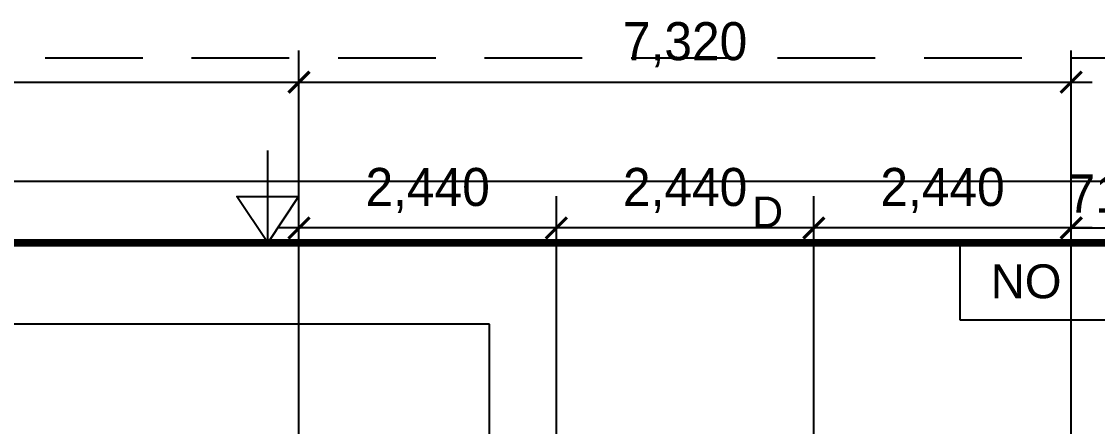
# Model space of a CAD drawing. Header units: millimetres. Extents: x -9372 to 300256, y -58520 to 166772.
# Drawn here: x 19569 to 29767, y -18705 to -14872 of the extents above; entities that cross this region are included whole.
import ezdxf
from ezdxf.enums import TextEntityAlignment as Align

# ---------------------------------------------------------------- set-up
doc = ezdxf.new("R2010")
doc.units = ezdxf.units.MM
doc.linetypes.add('HIDDEN', pattern=[9.524999999999999, 6.35, -3.175])
doc.linetypes.add('HIDDEN2', pattern=[0.1875, 0.125, -0.0625])
for name, color, linetype in [('2-몰탈', 9, 'Continuous'), ('Layout01', 3, 'Continuous'), ('원본-1층 평면도$0$200-EquipID-2d', 7, 'Continuous')]:
    doc.layers.add(name, color=color, linetype=linetype)
doc.layers.add('Outline01', color=5, linetype='HIDDEN', plot=False)
doc.styles.add('AW01', font='GulimChe.ttf')
doc.styles.add('LAY-OUT', font='HYWULM.TTF')
doc.styles.get("Standard").update_dxf_attribs({"font": 'ARIAL.TTF'})
doc.dimstyles.new('SCALE 200', dxfattribs={"dimscale": 200, "dimtxt": 1.8, "dimasz": 1, "dimexe": 1.5, "dimexo": 2, "dimgap": 0.7, "dimtad": 1, "dimdec": 0, "dimzin": 0, "dimlunit": 6, "dimtxsty": 'LAY-OUT', "dimblk": 'ARCHTICK', "dimcen": 0, "dimdle": 1, "dimclrd": 8, "dimclre": 8, "dimclrt": 6, "dimadec": 0, "dimazin": 0, "dimtfac": 1, "dimtdec": 0, "dimtix": 1, "dimtmove": 2, "dimatfit": 0, "dimldrblk": 'ARCHTICK', "dimfxl": 1.5, "dimtolj": 1, "dimtzin": 0, "dimarcsym": 0})

# ---------------------------------------------------------------- blocks, each defined once
blk = doc.blocks.new('TEMPLATE_AW_A3_04')
at = {"layer": 'Layout01'}
for p, q in [((214.4999999999998, 284.9999999999998), (214.4999999999998, 290.9999999999998)), ((15.50000000000001, 288.9999999999999), (413.4999999999998, 288.9999999999999)), ((259.4999999999998, 284.9999999999999), (259.4999999999998, 279.9999999999999)), ((259.4999999999998, 279.9999999999999), (409.4999999999998, 279.9999999999999))]:
    blk.add_line(p, q, dxfattribs=at)
blk.add_lwpolyline([(216.4999999999999, 287.9999999999999), (214.4999999999999, 284.9999999999999), (212.4999999999999, 287.9999999999999)], close=True, dxfattribs=at)
at = {"layer": 'Layout01', "const_width": 0.5}
blk.add_lwpolyline([(19.5, 284.9999999999999), (409.4999999999998, 284.9999999999999), (409.4999999999998, 12), (19.5, 12)], close=True, dxfattribs=at)
at = {"layer": 'Outline01'}
blk.add_lwpolyline([(0, 296.9999999999999), (419.9999999999999, 296.9999999999999), (419.9999999999999, 0), (0, 0)], close=True, dxfattribs=at)
at = {"layer": 'Layout01'}
blk.add_text('D', height=2, dxfattribs=at).set_placement((246.9999999999998, 286.9999999999999), align=Align.MIDDLE_CENTER)
blk.add_text('NO', height=2.2, dxfattribs=at).set_placement((261.4999999999998, 282.4999999999999), align=Align.MIDDLE_LEFT)
at = {"layer": 'Layout01', "color": 2, "style": 'AW01', "width": 0.8}
for tag, p in [('DWG_DATE', (303.4999999999998, 37)), ('CHECKED_DATE', (303.4999999999998, 28)), ('APPROVED_DATE', (303.4999999999998, 19))]:
    blk.add_attdef(tag, text='', height=1.8, dxfattribs=at).set_placement(p, align=Align.MIDDLE_RIGHT)
at = {"layer": 'Layout01', "color": 2, "style": 'AW01'}
for tag, height, p in [('PROJECT1', 2.5, (381.9999999999998, 36)), ('PROJECT2', 2.5, (381.9999999999998, 33)), ('TITLE1', 2.5, (381.9999999999998, 27)), ('TITLE2', 2.5, (381.9999999999998, 24)), ('SCALE', 2.2, (349.4999999999998, 24)), ('REV', 2.2, (349.4999999999998, 15)), ('SHEET', 2.2, (404.4999999999998, 15))]:
    blk.add_attdef(tag, text='', height=height, dxfattribs=at).set_placement(p, align=Align.MIDDLE_CENTER)
for tag, height, p in [('DRAWN_NAME', 2.2, (276.4999999999998, 33)), ('CHECKED_NAME', 2.2, (276.4999999999998, 24)), ('CUSTOMER', 2.2, (306.4999999999998, 24)), ('APPROVED_NAME', 2.2, (276.4999999999998, 15)), ('DRAWING_NO', 2.5, (359.4999999999998, 15))]:
    blk.add_attdef(tag, text='', height=height, dxfattribs=at).set_placement(p, align=Align.MIDDLE_LEFT)
blk = doc.blocks.new('바닥')
at = {"layer": '2-몰탈', "color": 8, "linetype": 'HIDDEN2', "ltscale": 3}
blk.add_lwpolyline([(244424.2175108072, -8708.130778577102), (244424.2175108072, -1708.130778577101), (232424.2175108072, -1708.130778577101), (232424.2175108072, -8708.130778577102)], close=True, dxfattribs=at)
blk = doc.blocks.new('_ARCHTICK')
at = {"color": 0, "linetype": 'ByBlock', "const_width": 0.15}
blk.add_lwpolyline([(-0.5, -0.5), (0.5, 0.5)], dxfattribs=at)
blk = doc.blocks.new('*D36')
at = {"layer": 'Defpoints', "color": 0, "ltscale": 0.5}
for p in [(110734.2166320279, 38982.60497564489), (100974.2166320279, 36693.39482803822), (110734.2166320279, 32621.87628235731)]:
    blk.add_point(p, dxfattribs=at)
at = {"layer": '원본-1층 평면도$0$200-EquipID-2d', "color": 8, "lineweight": -2, "ltscale": 0.5}
for p, q in [((100974.2166320279, 37093.39482803822), (100974.2166320279, 39282.60497564489)), ((110734.2166320279, 33021.87628235731), (110734.2166320279, 39282.60497564489)), ((100774.2166320279, 38982.60497564489), (110934.2166320279, 38982.60497564489))]:
    blk.add_line(p, q, dxfattribs=at)
at = {"layer": '원본-1층 평면도$0$200-EquipID-2d', "color": 8, "lineweight": -2, "ltscale": 0.5, "xscale": 200, "yscale": 200, "zscale": 200, "rotation": 180}
blk.add_blockref('_ARCHTICK', (100974.2166320279, 38982.60497564489), dxfattribs=at)
at = {"layer": '원본-1층 평면도$0$200-EquipID-2d', "color": 8, "lineweight": -2, "ltscale": 0.5, "xscale": 200, "yscale": 200, "zscale": 200}
blk.add_blockref('_ARCHTICK', (110734.2166320279, 38982.60497564489), dxfattribs=at)
at = {"layer": '원본-1층 평면도$0$200-EquipID-2d', "color": 6, "ltscale": 0.5, "insert": (105854.2166320279, 39337.59831785528), "char_height": 360, "attachment_point": 5, "style": 'LAY-OUT'}
blk.add_mtext('\\A1;9,760', dxfattribs=at)
blk = doc.blocks.new('*D38')
at = {"layer": 'Defpoints', "color": 0, "ltscale": 0.5}
for p in [(118054.2166320279, 38982.60497564489), (118054.2166320279, 33009.28095360046), (110734.2166320279, 32621.87628235731)]:
    blk.add_point(p, dxfattribs=at)
at = {"layer": '원본-1층 평면도$0$200-EquipID-2d', "color": 8, "lineweight": -2, "ltscale": 0.5}
for p, q in [((110734.2166320279, 33021.87628235731), (110734.2166320279, 39282.60497564489)), ((118054.2166320279, 33409.28095360046), (118054.2166320279, 39282.60497564489)), ((110534.2166320279, 38982.60497564489), (118254.2166320279, 38982.60497564489))]:
    blk.add_line(p, q, dxfattribs=at)
at = {"layer": '원본-1층 평면도$0$200-EquipID-2d', "color": 8, "lineweight": -2, "ltscale": 0.5, "xscale": 200, "yscale": 200, "zscale": 200, "rotation": 180}
blk.add_blockref('_ARCHTICK', (110734.2166320279, 38982.60497564489), dxfattribs=at)
at = {"layer": '원본-1층 평면도$0$200-EquipID-2d', "color": 8, "lineweight": -2, "ltscale": 0.5, "xscale": 200, "yscale": 200, "zscale": 200}
blk.add_blockref('_ARCHTICK', (118054.2166320279, 38982.60497564489), dxfattribs=at)
at = {"layer": '원본-1층 평면도$0$200-EquipID-2d', "color": 6, "ltscale": 0.5, "insert": (114394.2166320279, 39337.35863742918), "char_height": 360, "attachment_point": 5, "style": 'LAY-OUT'}
blk.add_mtext('\\A1;7,320', dxfattribs=at)
blk = doc.blocks.new('*D39')
at = {"layer": 'Defpoints', "color": 0, "ltscale": 0.5}
for p in [(110734.2166320279, 37602.60497564489), (113174.2166320279, 32751.01117277161), (110734.2166320279, 32621.87628235731)]:
    blk.add_point(p, dxfattribs=at)
at = {"layer": '원본-1층 평면도$0$200-EquipID-2d', "color": 8, "lineweight": -2, "ltscale": 0.5}
for p, q in [((110734.2166320279, 33021.87628235731), (110734.2166320279, 37902.60497564489)), ((113174.2166320279, 33151.01117277161), (113174.2166320279, 37902.60497564489)), ((113374.2166320279, 37602.60497564489), (110534.2166320279, 37602.60497564489))]:
    blk.add_line(p, q, dxfattribs=at)
at = {"layer": '원본-1층 평면도$0$200-EquipID-2d', "color": 8, "lineweight": -2, "ltscale": 0.5, "xscale": 200, "yscale": 200, "zscale": 200, "rotation": 180}
blk.add_blockref('_ARCHTICK', (110734.2166320279, 37602.60497564489), dxfattribs=at)
at = {"layer": '원본-1층 평면도$0$200-EquipID-2d', "color": 8, "lineweight": -2, "ltscale": 0.5, "xscale": 200, "yscale": 200, "zscale": 200}
blk.add_blockref('_ARCHTICK', (113174.2166320279, 37602.60497564489), dxfattribs=at)
at = {"layer": '원본-1층 평면도$0$200-EquipID-2d', "color": 6, "ltscale": 0.5, "insert": (111954.2166320279, 37957.35863742918), "char_height": 360, "attachment_point": 5, "style": 'LAY-OUT'}
blk.add_mtext('\\A1;2,440', dxfattribs=at)
blk = doc.blocks.new('*D40')
at = {"layer": 'Defpoints', "color": 0, "ltscale": 0.5}
for p in [(113174.2166320279, 37602.60497564488), (113174.2166320279, 33151.01117277161), (115614.2166320279, 32768.68519772675)]:
    blk.add_point(p, dxfattribs=at)
at = {"layer": '원본-1층 평면도$0$200-EquipID-2d', "color": 8, "lineweight": -2, "ltscale": 0.5}
for p, q in [((113174.2166320279, 33551.01117277161), (113174.2166320279, 37902.60497564488)), ((115614.2166320279, 33168.68519772675), (115614.2166320279, 37902.60497564488)), ((115814.2166320279, 37602.60497564488), (112974.2166320279, 37602.60497564488))]:
    blk.add_line(p, q, dxfattribs=at)
at = {"layer": '원본-1층 평면도$0$200-EquipID-2d', "color": 8, "lineweight": -2, "ltscale": 0.5, "xscale": 200, "yscale": 200, "zscale": 200, "rotation": 180}
blk.add_blockref('_ARCHTICK', (113174.2166320279, 37602.60497564488), dxfattribs=at)
at = {"layer": '원본-1층 평면도$0$200-EquipID-2d', "color": 8, "lineweight": -2, "ltscale": 0.5, "xscale": 200, "yscale": 200, "zscale": 200}
blk.add_blockref('_ARCHTICK', (115614.2166320279, 37602.60497564488), dxfattribs=at)
at = {"layer": '원본-1층 평면도$0$200-EquipID-2d', "color": 6, "ltscale": 0.5, "insert": (114394.2166320279, 37957.35863742916), "char_height": 360, "attachment_point": 5, "style": 'LAY-OUT'}
blk.add_mtext('\\A1;2,440', dxfattribs=at)
blk = doc.blocks.new('*D41')
at = {"layer": 'Defpoints', "color": 0, "ltscale": 0.5}
for p in [(115614.2166320279, 37602.60497564489), (118054.2166320279, 33009.28095360046), (115614.2166320279, 32880.14606318604)]:
    blk.add_point(p, dxfattribs=at)
at = {"layer": '원본-1층 평면도$0$200-EquipID-2d', "color": 8, "lineweight": -2, "ltscale": 0.5}
for p, q in [((115614.2166320279, 33280.14606318604), (115614.2166320279, 37902.60497564489)), ((118054.2166320279, 33409.28095360046), (118054.2166320279, 37902.60497564489)), ((118254.2166320279, 37602.60497564489), (115414.2166320279, 37602.60497564489))]:
    blk.add_line(p, q, dxfattribs=at)
at = {"layer": '원본-1층 평면도$0$200-EquipID-2d', "color": 8, "lineweight": -2, "ltscale": 0.5, "xscale": 200, "yscale": 200, "zscale": 200, "rotation": 180}
blk.add_blockref('_ARCHTICK', (115614.2166320279, 37602.60497564489), dxfattribs=at)
at = {"layer": '원본-1층 평면도$0$200-EquipID-2d', "color": 8, "lineweight": -2, "ltscale": 0.5, "xscale": 200, "yscale": 200, "zscale": 200}
blk.add_blockref('_ARCHTICK', (118054.2166320279, 37602.60497564489), dxfattribs=at)
at = {"layer": '원본-1층 평면도$0$200-EquipID-2d', "color": 6, "ltscale": 0.5, "insert": (116834.2166320279, 37957.35863742918), "char_height": 360, "attachment_point": 5, "style": 'LAY-OUT'}
blk.add_mtext('\\A1;2,440', dxfattribs=at)
blk = doc.blocks.new('*D42')
at = {"layer": 'Defpoints', "color": 0, "ltscale": 0.5}
for p in [(118770.08227107, 37602.60497564489), (118770.08227107, 33047.16752362058), (118054.2166320279, 33009.28095360046)]:
    blk.add_point(p, dxfattribs=at)
at = {"layer": '원본-1층 평면도$0$200-EquipID-2d', "color": 8, "lineweight": -2, "ltscale": 0.5}
for p, q in [((118054.2166320279, 33409.28095360046), (118054.2166320279, 37902.60497564489)), ((118770.08227107, 33447.16752362058), (118770.08227107, 37902.60497564489)), ((118054.2166320279, 37602.60497564489), (117854.2166320279, 37602.60497564489)), ((118054.2166320279, 37602.60497564489), (118770.08227107, 37602.60497564489)), ((118770.08227107, 37602.60497564489), (118970.08227107, 37602.60497564489))]:
    blk.add_line(p, q, dxfattribs=at)
at = {"layer": '원본-1층 평면도$0$200-EquipID-2d', "color": 8, "lineweight": -2, "ltscale": 0.5, "xscale": 200, "yscale": 200, "zscale": 200}
blk.add_blockref('_ARCHTICK', (118054.2166320279, 37602.60497564489), dxfattribs=at)
at = {"layer": '원본-1층 평면도$0$200-EquipID-2d', "color": 8, "lineweight": -2, "ltscale": 0.5, "xscale": 200, "yscale": 200, "zscale": 200, "rotation": 180}
blk.add_blockref('_ARCHTICK', (118770.08227107, 37602.60497564489), dxfattribs=at)
at = {"layer": '원본-1층 평면도$0$200-EquipID-2d', "color": 6, "ltscale": 0.5, "insert": (118412.1494515489, 37926.43986246247), "char_height": 360, "attachment_point": 5, "style": 'LAY-OUT'}
blk.add_mtext('\\A1;716', dxfattribs=at)
blk = doc.blocks.new('마루바닥')
at = {"layer": '원본-1층 평면도$0$200-EquipID-2d', "color": 8, "ltscale": 0.5}
for base, p1, p2, picture, middle in [((110734.2166320279, 38982.60497564489), (100974.2166320279, 36693.39482803822), (110734.2166320279, 32621.87628235731), '*D36', (105854.2166320279, 39337.59831785528)), ((118054.2166320279, 38982.60497564489), (110734.2166320279, 32621.87628235731), (118054.2166320279, 33009.28095360046), '*D38', (114394.2166320279, 39337.35863742918)), ((110734.2166320279, 37602.60497564489), (113174.2166320279, 32751.01117277161), (110734.2166320279, 32621.87628235731), '*D39', (111954.2166320279, 37957.35863742918)), ((113174.2166320279, 37602.60497564487), (115614.2166320279, 32768.68519772675), (113174.2166320279, 33151.01117277161), '*D40', (114394.2166320279, 37957.35863742916)), ((115614.2166320279, 37602.60497564489), (118054.2166320279, 33009.28095360046), (115614.2166320279, 32880.14606318604), '*D41', (116834.2166320279, 37957.35863742918)), ((118770.08227107, 37602.60497564489), (118054.2166320279, 33009.28095360046), (118770.08227107, 33047.16752362058), '*D42', (118412.1494515489, 37926.43986246247))]:
    dim = blk.add_linear_dim(base=base, p1=p1, p2=p2, dimstyle='SCALE 200', override={"dimfxl": 2}, dxfattribs=at)
    dim.commit()
    dim.dimension.update_dxf_attribs({"geometry": picture, "text_midpoint": middle})

msp = doc.modelspace()

# ---------------------------------------------------------------- block references
at = {"xscale": 145.8000000000175, "yscale": 145.7999999999884, "zscale": 145.8}
msp.add_blockref('TEMPLATE_AW_A3_04', (-9372.01837320668, -58519.66812203448), dxfattribs=at)

# ---------------------------------------------------------------- next in the draw order: block references
for name, p in [('마루바닥', (-88535.55753077018, -54428.86815619899)), ('바닥', (-220420.9805012403, -16027.34254968437))]:
    msp.add_blockref(name, p)

doc.saveas('drawing.dxf')
